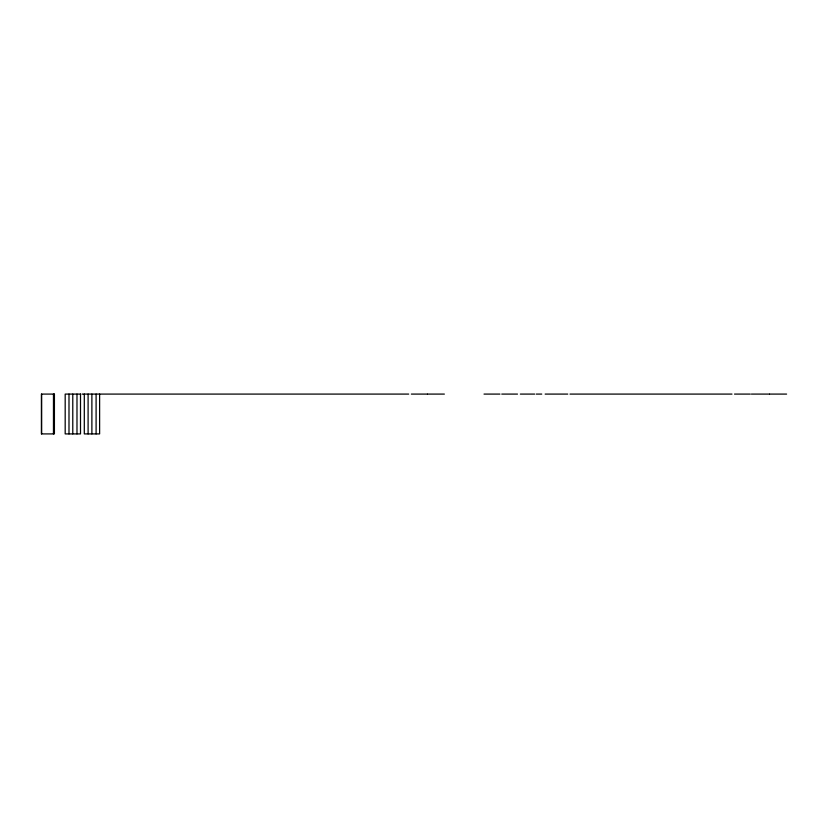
<?xml version="1.0" encoding="UTF-8"?>
<svg xmlns="http://www.w3.org/2000/svg" width="828" height="828" viewBox="0 0 828 828"><rect width="100%" height="100%" fill="white"/><g stroke="black" fill="none" stroke-linecap="round" stroke-linejoin="round"><path stroke-width="1.24" d="M82.086 394.087L408.701 394.087M411.35 394.087L427.279 394.087M427.486 394.087L444.367 394.087M484.018 394.087L499.946 394.087M501.768 394.087L517.5 394.087M520.336 394.087L534.691 394.087M536.254 394.087L541.74 394.087M545.155 394.087L567.76 394.087M569.995 394.087L731.973 394.087M734.519 394.087L750.251 394.087M751.389 394.087L769.491 394.087M769.719 394.087L786.6 394.087M99.619 394.087L99.619 433.913L84.301 433.913L84.301 394.087M96.1 394.087L96.1 433.913M91.887 394.087L91.887 433.913M88.099 394.087L88.099 433.913M76.983 394.087L76.983 433.913M72.781 394.087L72.781 433.913M68.993 394.087L68.993 433.913M53.458 394.087L53.458 433.913M41.648 394.087L41.648 433.913M54.42 394.087L41.4 394.087L41.4 433.913L54.42 433.913L54.431 394.087M80.502 394.087L65.184 394.087L65.184 433.913L80.502 433.913L80.502 394.087"/></g></svg>
